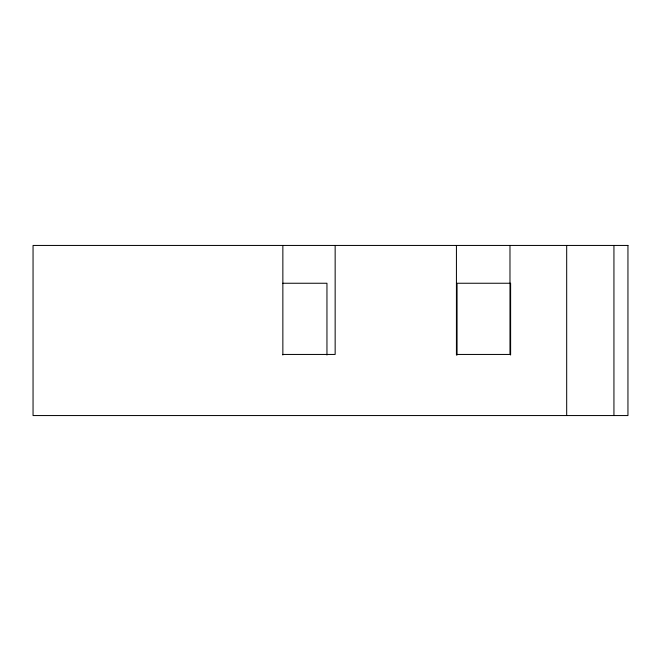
<?xml version="1.0" encoding="UTF-8"?>
<svg xmlns="http://www.w3.org/2000/svg" width="661" height="661" viewBox="0 0 661 661"><rect width="100%" height="100%" fill="white"/><g stroke="black" fill="none" stroke-linecap="round" stroke-linejoin="round"><path stroke-width="0.99" d="M282.858 283.247L326.955 283.247L326.955 355.04M282.858 354.445L335.152 354.445L335.152 245.446M456.429 354.445L509.978 354.445L509.978 245.446M613.937 245.446L613.937 415.554M566.684 245.446L566.684 415.554M510.614 355.04L510.614 283.247L457.057 283.247L457.057 355.04M456.429 245.446L456.429 355.04M282.858 245.446L282.858 355.04M627.95 245.446L33.05 245.446L33.05 415.554L627.95 415.554L627.95 245.446"/></g></svg>
